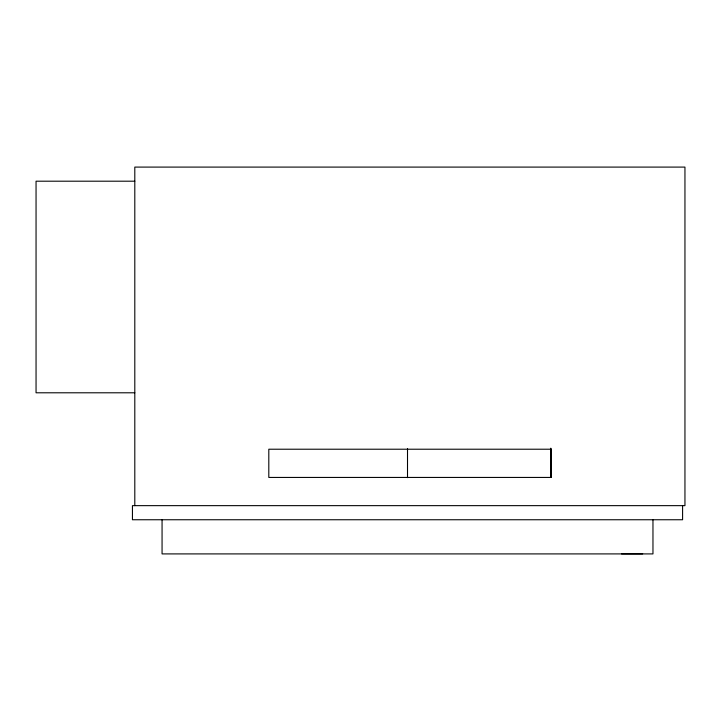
<?xml version="1.0" encoding="UTF-8"?>
<svg xmlns="http://www.w3.org/2000/svg" width="721" height="721" viewBox="0 0 721 721"><rect width="100%" height="100%" fill="white"/><g stroke="black" fill="none" stroke-linecap="round" stroke-linejoin="round"><path stroke-width="1.08" d="M550.592 449.219L550.934 477.437L550.934 449.219L268.807 449.219L268.807 477.437L550.934 477.437L550.898 448.291M134.8 181.196L36.05 181.196L36.05 392.792L134.8 392.792M621.52 553.854L642.681 553.854M550.709 448.318L550.727 477.437M682.589 505.646L682.589 519.751L132.439 519.751L132.439 505.646L684.95 505.646L684.95 167.092L134.8 167.092L134.8 505.646M652.965 519.751L652.965 553.908L162.063 553.908L162.063 519.751M407.509 448.552L407.509 477.663"/></g></svg>
